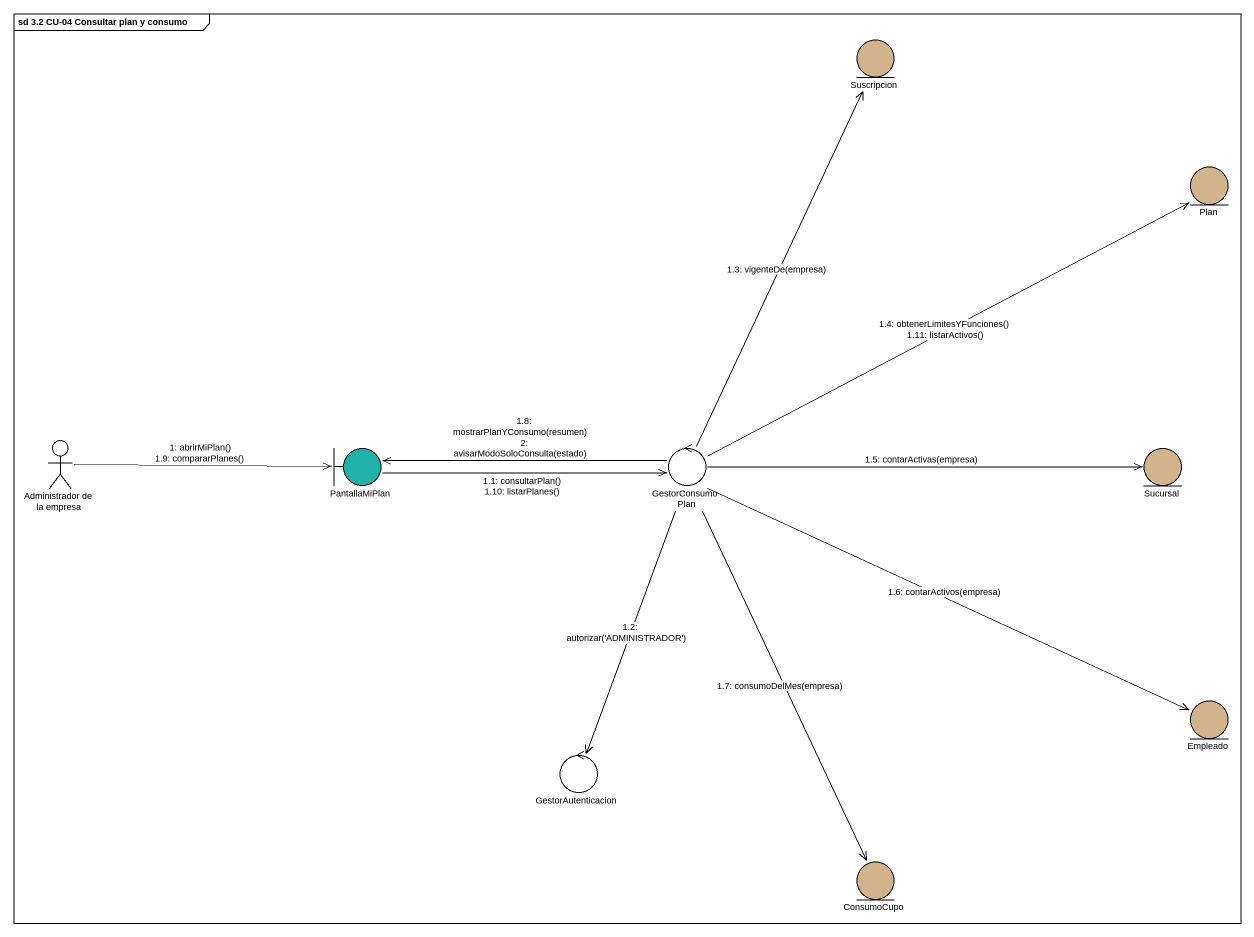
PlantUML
@startuml
mainframe sd 3.2 CU-04 Consultar plan y consumo
entity Suscripcion #D2B48C
entity Plan #D2B48C
actor "Administrador de la empresa" as Administrador_de_la_empresa
boundary PantallaMiPlan #20B2AA
control GestorConsumoPlan
entity Sucursal #D2B48C
entity Empleado #D2B48C
control GestorAutenticacion
entity ConsumoCupo #D2B48C
Administrador_de_la_empresa -right-> PantallaMiPlan : 1: abrirMiPlan()\n1.9: compararPlanes()
PantallaMiPlan -right-> GestorConsumoPlan : 1.1: consultarPlan()\n1.10: listarPlanes()
GestorConsumoPlan --> GestorAutenticacion : 1.2: autorizar('ADMINISTRADOR')
GestorConsumoPlan -up-> Suscripcion : 1.3: vigenteDe(empresa)
GestorConsumoPlan -right-> Plan : 1.4: obtenerLimitesYFunciones()\n1.11: listarActivos()
GestorConsumoPlan -right-> Sucursal : 1.5: contarActivas(empresa)
GestorConsumoPlan -right-> Empleado : 1.6: contarActivos(empresa)
GestorConsumoPlan --> ConsumoCupo : 1.7: consumoDelMes(empresa)
GestorConsumoPlan -left-> PantallaMiPlan : 1.8: mostrarPlanYConsumo(resumen)\n2: avisarModoSoloConsulta(estado)
@enduml
